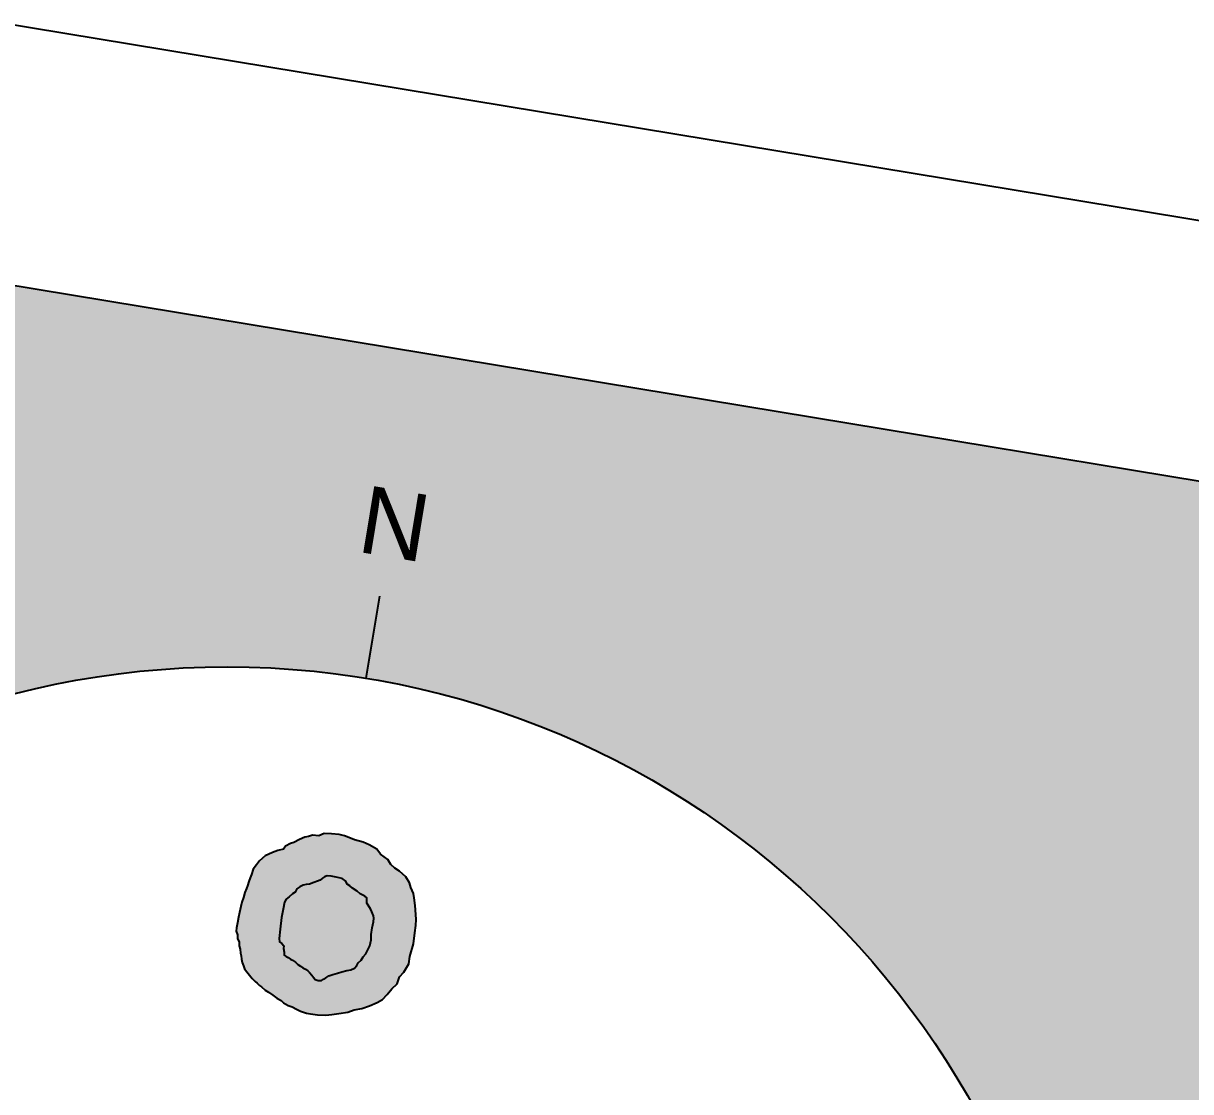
# Model space of a CAD drawing. Header units: metres. Extents: x 93017 to 94633, y 101979 to 102793.
# Drawn here: x 94299.06 to 94307.84, y 102367.83 to 102375.87 of the extents above; entities that cross this region are included whole.
import ezdxf
from ezdxf.enums import TextEntityAlignment as Align

# ---------------------------------------------------------------- set-up
doc = ezdxf.new("R2010")
doc.units = ezdxf.units.M
doc.header["$LTSCALE"] = 0.75
doc.header["$MEASUREMENT"] = 0
for name, color, linetype in [('GEOLOGY', 7, 'Continuous'), ('LINE_252', 252, 'Continuous'), ('OTM Line 0.25', 2, 'Continuous'), ('OTM Text 0.25', 2, 'Continuous'), ('OTM Title + Pinakida', 7, 'Continuous')]:
    doc.layers.add(name, color=color, linetype=linetype)
doc.styles.add('Arial Greek', font='ARIAL.TTF')

msp = doc.modelspace()

# ---------------------------------------------------------------- hatches: boundary and pattern name
at = {"layer": 'GEOLOGY'}
h = msp.add_hatch(color=150, dxfattribs=at)
h.paths.add_polyline_path([(94301.2166, 102368.4188), (94301.269, 102368.4124), (94301.3317, 102368.4102), (94301.3762, 102368.4139), (94301.4295, 102368.4215), (94301.4971, 102368.4322), (94301.5437, 102368.4492), (94301.6028, 102368.4586), (94301.6583, 102368.4795), (94301.7174, 102368.5054), (94301.7565, 102368.5263), (94301.7929, 102368.5641), (94301.8275, 102368.6077), (94301.8666, 102368.6451), (94301.886, 102368.6966), (94301.9166, 102368.7326), (94301.9543, 102368.7949), (94301.9636, 102368.8508), (94301.9901, 102368.945), (94302.0011, 102369.0281), (94302.0076, 102369.0845), (94302.0093, 102369.1281), (94302.0048, 102369.2), (94302.0038, 102369.2348), (94301.9959, 102369.2913), (94301.9908, 102369.3232), (94301.9705, 102369.3679), (94301.9593, 102369.4043), (94301.9323, 102369.4502), (94301.8841, 102369.4926), (94301.8499, 102369.5155), (94301.8196, 102369.5412), (94301.7982, 102369.5793), (94301.7427, 102369.6195), (94301.7146, 102369.6586), (94301.6574, 102369.6888), (94301.6126, 102369.71), (94301.5464, 102369.7278), (94301.5044, 102369.7451), (94301.4719, 102369.7574), (94301.4321, 102369.7674), (94301.3744, 102369.7735), (94301.3195, 102369.7756), (94301.2786, 102369.7582), (94301.231, 102369.7626), (94301.2019, 102369.7536), (94301.1733, 102369.748), (94301.1324, 102369.7306), (94301.0905, 102369.7064), (94301.0653, 102369.7003), (94301.0272, 102369.6789), (94301.0132, 102369.6571), (94300.9701, 102369.647), (94300.9298, 102369.6329), (94300.8738, 102369.6076), (94300.833, 102369.5695), (94300.8107, 102369.5387), (94300.7843, 102369.507), (94300.7731, 102369.4667), (94300.7632, 102369.4428), (94300.7525, 102369.4145), (94300.7411, 102369.3819), (94300.7345, 102369.3604), (94300.7221, 102369.3309), (94300.7115, 102369.2936), (94300.6998, 102369.259), (94300.6925, 102369.2261), (94300.6812, 102369.1806), (94300.6754, 102369.1456), (94300.6666, 102369.1035), (94300.6602, 102369.0648), (94300.6579, 102369.0414), (94300.6662, 102369.013), (94300.6662, 102368.9847), (94300.6781, 102368.9569), (94300.6784, 102368.9299), (94300.6862, 102368.9062), (94300.6882, 102368.8753), (94300.6943, 102368.8555), (94300.6979, 102368.8302), (94300.7023, 102368.8063), (94300.7113, 102368.7798), (94300.7194, 102368.7585), (94300.7372, 102368.7356), (94300.7564, 102368.7109), (94300.7775, 102368.6856), (94300.7992, 102368.6632), (94300.815, 102368.6499), (94300.8333, 102368.6314), (94300.8463, 102368.621), (94300.8736, 102368.5977), (94300.8989, 102368.582), (94300.9333, 102368.559), (94300.962, 102368.5366), (94300.996, 102368.5193), (94301.0136, 102368.5016), (94301.0473, 102368.4829), (94301.0779, 102368.4719), (94301.1102, 102368.4534), (94301.1417, 102368.4393), (94301.1847, 102368.4234)])
h.paths.add_polyline_path([(94301.2587, 102368.6737), (94301.2746, 102368.6699), (94301.2985, 102368.6705), (94301.3127, 102368.6806), (94301.3312, 102368.69), (94301.3542, 102368.7055), (94301.3831, 102368.7155), (94301.4199, 102368.7253), (94301.4522, 102368.7358), (94301.4901, 102368.7454), (94301.5192, 102368.7497), (94301.5473, 102368.762), (94301.5655, 102368.7828), (94301.5754, 102368.8016), (94301.5958, 102368.822), (94301.6123, 102368.8465), (94301.631, 102368.8706), (94301.6617, 102368.9299), (94301.671, 102368.9765), (94301.6725, 102369.0147), (94301.6808, 102369.0646), (94301.6901, 102369.1112), (94301.6929, 102369.138), (94301.6894, 102369.1562), (94301.6766, 102369.1855), (94301.6662, 102369.2097), (94301.6393, 102369.251), (94301.6395, 102369.2911), (94301.6254, 102369.303), (94301.6137, 102369.3098), (94301.59, 102369.3217), (94301.566, 102369.3417), (94301.532, 102369.3653), (94301.5106, 102369.3816), (94301.4915, 102369.3946), (94301.4808, 102369.4162), (94301.4543, 102369.4362), (94301.4078, 102369.4467), (94301.3708, 102369.4543), (94301.3401, 102369.4579), (94301.3204, 102369.4498), (94301.3059, 102369.4395), (94301.288, 102369.4254), (94301.2682, 102369.4173), (94301.2396, 102369.4079), (94301.2088, 102369.3931), (94301.1831, 102369.3917), (94301.161, 102369.3868), (94301.1347, 102369.3741), (94301.1138, 102369.3592), (94301.0996, 102369.3331), (94301.0807, 102369.3221), (94301.0555, 102369.2979), (94301.0316, 102369.282), (94301.0194, 102369.2599), (94301.0103, 102369.2064), (94300.9985, 102369.1436), (94300.9868, 102369.0555), (94300.9807, 102368.9847), (94300.9823, 102368.9617), (94301.0012, 102368.949), (94301.014, 102368.9312), (94301.0131, 102368.9095), (94301.0166, 102368.8836), (94301.0182, 102368.8615), (94301.033, 102368.8503), (94301.0483, 102368.8425), (94301.0645, 102368.8294), (94301.0809, 102368.8223), (94301.102, 102368.8074), (94301.1193, 102368.7906), (94301.1408, 102368.7775), (94301.1579, 102368.765), (94301.179, 102368.7546), (94301.1954, 102368.7431), (94301.2088, 102368.7287), (94301.2265, 102368.7091), (94301.2409, 102368.6902), (94301.2449, 102368.6798)], flags=16)
msp.add_hatch(color=140, dxfattribs=at).paths.add_polyline_path([(94301.2587, 102368.6737), (94301.2746, 102368.6699), (94301.2985, 102368.6705), (94301.3127, 102368.6806), (94301.3312, 102368.69), (94301.3542, 102368.7055), (94301.3831, 102368.7155), (94301.4199, 102368.7253), (94301.4522, 102368.7358), (94301.4901, 102368.7454), (94301.5192, 102368.7497), (94301.5473, 102368.762), (94301.5655, 102368.7828), (94301.5754, 102368.8016), (94301.5958, 102368.822), (94301.6123, 102368.8465), (94301.631, 102368.8706), (94301.6617, 102368.9299), (94301.671, 102368.9765), (94301.6725, 102369.0147), (94301.6808, 102369.0646), (94301.6901, 102369.1112), (94301.6929, 102369.138), (94301.6894, 102369.1562), (94301.6766, 102369.1855), (94301.6662, 102369.2097), (94301.6393, 102369.251), (94301.6395, 102369.2911), (94301.6254, 102369.303), (94301.6137, 102369.3098), (94301.59, 102369.3217), (94301.566, 102369.3417), (94301.532, 102369.3653), (94301.5106, 102369.3816), (94301.4915, 102369.3946), (94301.4808, 102369.4162), (94301.4543, 102369.4362), (94301.4078, 102369.4467), (94301.3708, 102369.4543), (94301.3401, 102369.4579), (94301.3204, 102369.4498), (94301.3059, 102369.4395), (94301.288, 102369.4254), (94301.2682, 102369.4173), (94301.2396, 102369.4079), (94301.2088, 102369.3931), (94301.1831, 102369.3917), (94301.161, 102369.3868), (94301.1347, 102369.3741), (94301.1138, 102369.3592), (94301.0996, 102369.3331), (94301.0807, 102369.3221), (94301.0555, 102369.2979), (94301.0316, 102369.282), (94301.0194, 102369.2599), (94301.0103, 102369.2064), (94300.9985, 102369.1436), (94300.9868, 102369.0555), (94300.9807, 102368.9847), (94300.9823, 102368.9617), (94301.0012, 102368.949), (94301.014, 102368.9312), (94301.0131, 102368.9095), (94301.0166, 102368.8836), (94301.0182, 102368.8615), (94301.033, 102368.8503), (94301.0483, 102368.8425), (94301.0645, 102368.8294), (94301.0809, 102368.8223), (94301.102, 102368.8074), (94301.1193, 102368.7906), (94301.1408, 102368.7775), (94301.1579, 102368.765), (94301.179, 102368.7546), (94301.1954, 102368.7431), (94301.2088, 102368.7287), (94301.2265, 102368.7091), (94301.2409, 102368.6902), (94301.2449, 102368.6798)])
at = {"layer": 'OTM Text 0.25', "ltscale": 0.5, "true_color": 0xf2f2f2}
h = msp.add_hatch(color=7, dxfattribs=at)
h.paths.add_polyline_path([(94293.5688, 102374.7911), (94319.8889, 102370.446), (94317.1328, 102353.7514), (94290.8128, 102358.0964)])
h.paths.add_polyline_path([(94310.561, 102368.0444), (94312.7359, 102367.6854), (94311.6398, 102361.0451), (94309.4648, 102361.4042)], flags=16)
edge = h.paths.add_edge_path(flags=16)
edge.add_arc((94300.5882, 102364.6095), 6.4187, 0, 360)

# ---------------------------------------------------------------- linework, layer by layer
at = {"color": 250}
msp.add_line((94301.7347, 102371.5592), (94301.6329, 102370.9425), dxfattribs=at)
msp.add_circle((94300.5882, 102364.6095), 6.4187, dxfattribs=at)
at = {"layer": 'LINE_252'}
for points in [[(94301.2166, 102368.4188), (94301.269, 102368.4124), (94301.3317, 102368.4102), (94301.3762, 102368.4139), (94301.4295, 102368.4215), (94301.4971, 102368.4322), (94301.5437, 102368.4492), (94301.6028, 102368.4586), (94301.6583, 102368.4795), (94301.7174, 102368.5054), (94301.7565, 102368.5263), (94301.7929, 102368.5641), (94301.8275, 102368.6077), (94301.8666, 102368.6451), (94301.886, 102368.6966), (94301.9166, 102368.7326), (94301.9543, 102368.7949), (94301.9636, 102368.8508), (94301.9901, 102368.945), (94302.0011, 102369.0281), (94302.0076, 102369.0845), (94302.0093, 102369.1281), (94302.0048, 102369.2), (94302.0038, 102369.2348), (94301.9959, 102369.2913), (94301.9908, 102369.3232), (94301.9705, 102369.3679), (94301.9593, 102369.4043), (94301.9323, 102369.4502), (94301.8841, 102369.4926), (94301.8499, 102369.5155), (94301.8196, 102369.5412), (94301.7982, 102369.5793), (94301.7427, 102369.6195), (94301.7146, 102369.6586), (94301.6574, 102369.6888), (94301.6126, 102369.71), (94301.5464, 102369.7278), (94301.5044, 102369.7451), (94301.4719, 102369.7574), (94301.4321, 102369.7674), (94301.3744, 102369.7735), (94301.3195, 102369.7756), (94301.2786, 102369.7582), (94301.231, 102369.7626), (94301.2019, 102369.7536), (94301.1733, 102369.748), (94301.1324, 102369.7306), (94301.0905, 102369.7064), (94301.0653, 102369.7003), (94301.0272, 102369.6789), (94301.0132, 102369.6571), (94300.9701, 102369.647), (94300.9298, 102369.6329), (94300.8738, 102369.6076), (94300.833, 102369.5695), (94300.8107, 102369.5387), (94300.7843, 102369.507), (94300.7731, 102369.4667), (94300.7632, 102369.4428), (94300.7525, 102369.4145), (94300.7411, 102369.3819), (94300.7345, 102369.3604), (94300.7221, 102369.3309), (94300.7115, 102369.2936), (94300.6998, 102369.259), (94300.6925, 102369.2261), (94300.6812, 102369.1806), (94300.6754, 102369.1456), (94300.6666, 102369.1035), (94300.6602, 102369.0648), (94300.6579, 102369.0414), (94300.6662, 102369.013), (94300.6662, 102368.9847), (94300.6781, 102368.9569), (94300.6784, 102368.9299), (94300.6862, 102368.9062), (94300.6882, 102368.8753), (94300.6943, 102368.8555), (94300.6979, 102368.8302), (94300.7023, 102368.8063), (94300.7113, 102368.7798), (94300.7194, 102368.7585), (94300.7372, 102368.7356), (94300.7564, 102368.7109), (94300.7775, 102368.6856), (94300.7992, 102368.6632), (94300.815, 102368.6499), (94300.8333, 102368.6314), (94300.8463, 102368.621), (94300.8736, 102368.5977), (94300.8989, 102368.582), (94300.9333, 102368.559), (94300.962, 102368.5366), (94300.996, 102368.5193), (94301.0136, 102368.5016), (94301.0473, 102368.4829), (94301.0779, 102368.4719), (94301.1102, 102368.4534), (94301.1417, 102368.4393), (94301.1847, 102368.4234), (94301.2166, 102368.4188)], [(94301.2587, 102368.6737), (94301.2746, 102368.6699), (94301.2985, 102368.6705), (94301.3127, 102368.6806), (94301.3312, 102368.69), (94301.3542, 102368.7055), (94301.3831, 102368.7155), (94301.4199, 102368.7253), (94301.4522, 102368.7358), (94301.4901, 102368.7454), (94301.5192, 102368.7497), (94301.5473, 102368.762), (94301.5655, 102368.7828), (94301.5754, 102368.8016), (94301.5958, 102368.822), (94301.6123, 102368.8465), (94301.631, 102368.8706), (94301.6617, 102368.9299), (94301.671, 102368.9765), (94301.6725, 102369.0147), (94301.6808, 102369.0646), (94301.6901, 102369.1112), (94301.6929, 102369.138), (94301.6894, 102369.1562), (94301.6766, 102369.1855), (94301.6662, 102369.2097), (94301.6393, 102369.251), (94301.6395, 102369.2911), (94301.6254, 102369.303), (94301.6137, 102369.3098), (94301.59, 102369.3217), (94301.566, 102369.3417), (94301.532, 102369.3653), (94301.5106, 102369.3816), (94301.4915, 102369.3946), (94301.4808, 102369.4162), (94301.4543, 102369.4362), (94301.4078, 102369.4467), (94301.3708, 102369.4543), (94301.3401, 102369.4579), (94301.3204, 102369.4498), (94301.3059, 102369.4395), (94301.288, 102369.4254), (94301.2682, 102369.4173), (94301.2396, 102369.4079), (94301.2088, 102369.3931), (94301.1831, 102369.3917), (94301.161, 102369.3868), (94301.1347, 102369.3741), (94301.1138, 102369.3592), (94301.0996, 102369.3331), (94301.0807, 102369.3221), (94301.0555, 102369.2979), (94301.0316, 102369.282), (94301.0194, 102369.2599), (94301.0103, 102369.2064), (94300.9985, 102369.1436), (94300.9868, 102369.0555), (94300.9807, 102368.9847), (94300.9823, 102368.9617), (94301.0012, 102368.949), (94301.014, 102368.9312), (94301.0131, 102368.9095), (94301.0166, 102368.8836), (94301.0182, 102368.8615), (94301.033, 102368.8503), (94301.0483, 102368.8425), (94301.0645, 102368.8294), (94301.0809, 102368.8223), (94301.102, 102368.8074), (94301.1193, 102368.7906), (94301.1408, 102368.7775), (94301.1579, 102368.765), (94301.179, 102368.7546), (94301.1954, 102368.7431), (94301.2088, 102368.7287), (94301.2265, 102368.7091), (94301.2409, 102368.6902), (94301.2449, 102368.6798), (94301.2587, 102368.6737)]]:
    msp.add_lwpolyline(points, dxfattribs=at)
at = {"layer": 'OTM Line 0.25', "color": 7, "ltscale": 0.1}
msp.add_lwpolyline([(94293.5688, 102374.7911), (94319.8889, 102370.446), (94317.1328, 102353.7514), (94290.8128, 102358.0964)], close=True, dxfattribs=at)
at = {"layer": 'OTM Title + Pinakida', "color": 7}
msp.add_line((94367.6909, 102364.5116), (94055.3017, 102416.0821), dxfattribs=at)

# ---------------------------------------------------------------- texts
at = {"color": 250, "style": 'Arial Greek'}
msp.add_text('N', height=0.507, rotation=350.62593, dxfattribs=at).set_placement((94301.5965, 102372.1463), align=Align.MIDDLE_LEFT)

doc.saveas('drawing.dxf')
